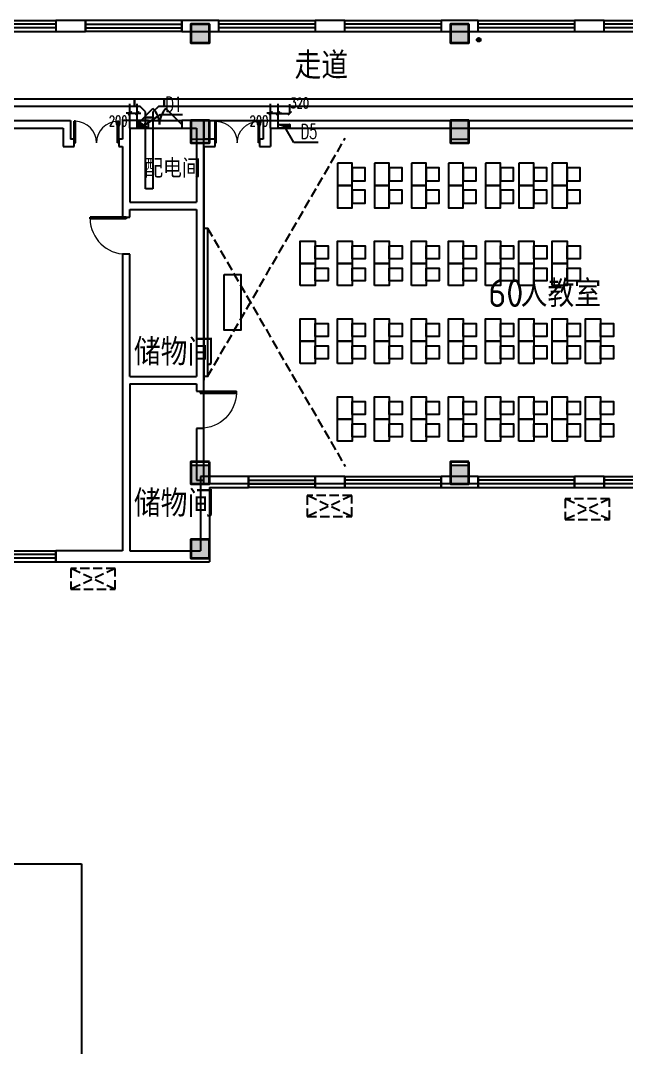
# Model space of a CAD drawing. Extents: x 0 to 302064749, y -59725395 to 1524223.
# Drawn here: x 215878226 to 217513532, y -3058307 to -288307 of the extents above; entities that cross this region are included whole.
import ezdxf

# ---------------------------------------------------------------- set-up
doc = ezdxf.new("R2010")
doc.units = 0
doc.header["$LTSCALE"] = 1000
doc.linetypes.add('DASH', pattern=[0.35, 0.25, -0.1])
for name, color, linetype in [('0-底图', 7, 'Continuous'), ('CABLETRAY', 4, 'Continuous'), ('COLU', 7, 'Continuous'), ('COLU_HATCH', 251, 'Continuous'), ('DOOR_FIRE', 4, 'Continuous'), ('PUB_TEXT', 7, 'Continuous'), ('TEXT', 7, 'Continuous'), ('WALL', 2, 'Continuous'), ('WINDOW', 4, 'Continuous'), ('家具', 8, 'Continuous'), ('排水', 153, 'Continuous'), ('电洞建筑', 20, 'Continuous'), ('空调外机', 211, 'Continuous'), ('道路-DX', 4, 'Continuous')]:
    doc.layers.add(name, color=color, linetype=linetype)
doc.layers.add('砼柱', color=2, linetype='Continuous', lineweight=35)
doc.styles.add('_TEL_DIM', font='simplex.shx', dxfattribs={"width": 0.8, "height": 3.5, "bigfont": 'gbcbig.shx'})
doc.styles.add('A_DIM_T3', font='simplex.shx', dxfattribs={"width": 0.7, "bigfont": 'gbcbig.shx'})
doc.styles.get("Standard").update_dxf_attribs({"font": 'geniso.shx', "bigfont": 'hztxt.shx'})
doc.dimstyles.new('_TCH_ARCH&&100', dxfattribs={"dimtxt": 280, "dimasz": 100, "dimexe": 250, "dimexo": 300, "dimgap": 135, "dimtad": 1, "dimdec": 0, "dimzin": 0, "dimdsep": 46, "dimtxsty": 'A_DIM_T3', "dimblk": 'ARCHTICK', "dimcen": 0.09, "dimclrt": 7, "dimazin": 2, "dimtfac": 1, "dimtdec": 0, "dimtix": 1, "dimtmove": 2, "dimatfit": 3, "dimfxl": 150, "dimtolj": 1, "dimtzin": 0, "dimarcsym": 0})

# ---------------------------------------------------------------- blocks, each defined once
blk = doc.blocks.new('_ArchTick')
at = {"color": 0, "linetype": 'ByBlock', "const_width": 0.4}
blk.add_lwpolyline([(-0.5, -0.5), (0.5, 0.5)], dxfattribs=at)
blk = doc.blocks.new('*D988')
at = {"layer": 'Defpoints', "color": 0, "transparency": 16777216}
for p in [(2145150, -4935), (2144830, -5232), (2145150, -5232)]:
    blk.add_point(p, dxfattribs=at)
at = {"layer": '电洞建筑', "color": 0, "lineweight": -2, "transparency": 16777216}
for p, q in [((2144830, -4932), (2144830, -4685)), ((2145150, -4932), (2145150, -4685)), ((2144830, -4935), (2145150, -4935))]:
    blk.add_line(p, q, dxfattribs=at)
at = {"layer": '电洞建筑', "color": 0, "lineweight": -2, "transparency": 16777216, "xscale": 100, "yscale": 100, "zscale": 100, "rotation": 180}
blk.add_blockref('_ArchTick', (2144830, -4935), dxfattribs=at)
at = {"layer": '电洞建筑', "color": 0, "lineweight": -2, "transparency": 16777216, "xscale": 100, "yscale": 100, "zscale": 100}
blk.add_blockref('_ArchTick', (2145150, -4935), dxfattribs=at)
at = {"layer": '电洞建筑', "color": 7, "transparency": 16777216, "insert": (2145413, -4658), "char_height": 280, "attachment_point": 5, "style": 'A_DIM_T3'}
blk.add_mtext('\\A1;320', dxfattribs=at)
blk = doc.blocks.new('js')
at = {"layer": '家具', "linetype": 'DASH'}
for points in [[(569568, 805988), (573281, 812418)], [(569568, 809988), (573281, 803558)]]:
    blk.add_lwpolyline(points, dxfattribs=at)
at = {"layer": '家具'}
for points in [[(573068, 811738), (573068, 811138), (573468, 811138), (573468, 811738)], [(573468, 811613), (573468, 811263), (573818, 811263), (573818, 811613)], [(574068, 811738), (574068, 811138), (574468, 811138), (574468, 811738)], [(574468, 811613), (574468, 811263), (574818, 811263), (574818, 811613)], [(575068, 811738), (575068, 811138), (575468, 811138), (575468, 811738)], [(575468, 811613), (575468, 811263), (575818, 811263), (575818, 811613)], [(576068, 811738), (576068, 811138), (576468, 811138), (576468, 811738)], [(576468, 811613), (576468, 811263), (576818, 811263), (576818, 811613)], [(577068, 811738), (577068, 811138), (577468, 811138), (577468, 811738)], [(577468, 811613), (577468, 811263), (577818, 811263), (577818, 811613)], [(577968, 811738), (577968, 811138), (578368, 811138), (578368, 811738)], [(578368, 811613), (578368, 811263), (578718, 811263), (578718, 811613)], [(578868, 811738), (578868, 811138), (579268, 811138), (579268, 811738)], [(579268, 811613), (579268, 811263), (579618, 811263), (579618, 811613)], [(573068, 811138), (573068, 810538), (573468, 810538), (573468, 811138)], [(574068, 811138), (574068, 810538), (574468, 810538), (574468, 811138)], [(575068, 811138), (575068, 810538), (575468, 810538), (575468, 811138)], [(576068, 811138), (576068, 810538), (576468, 810538), (576468, 811138)], [(577068, 811138), (577068, 810538), (577468, 810538), (577468, 811138)], [(577968, 811138), (577968, 810538), (578368, 810538), (578368, 811138)], [(578868, 811138), (578868, 810538), (579268, 810538), (579268, 811138)], [(573468, 811013), (573468, 810663), (573818, 810663), (573818, 811013)], [(574468, 811013), (574468, 810663), (574818, 810663), (574818, 811013)], [(575468, 811013), (575468, 810663), (575818, 810663), (575818, 811013)], [(576468, 811013), (576468, 810663), (576818, 810663), (576818, 811013)], [(577468, 811013), (577468, 810663), (577818, 810663), (577818, 811013)], [(578368, 811013), (578368, 810663), (578718, 810663), (578718, 811013)], [(579268, 811013), (579268, 810663), (579618, 810663), (579618, 811013)], [(569468, 805988), (569468, 809988), (569568, 809988), (569568, 805988)], [(572068, 809038), (572068, 809638), (572468, 809638), (572468, 809038)], [(572468, 809163), (572468, 809513), (572818, 809513), (572818, 809163)], [(573068, 809038), (573068, 809638), (573468, 809638), (573468, 809038)], [(573468, 809163), (573468, 809513), (573818, 809513), (573818, 809163)], [(574068, 809038), (574068, 809638), (574468, 809638), (574468, 809038)], [(574468, 809163), (574468, 809513), (574818, 809513), (574818, 809163)], [(575068, 809038), (575068, 809638), (575468, 809638), (575468, 809038)], [(575468, 809163), (575468, 809513), (575818, 809513), (575818, 809163)], [(576068, 809038), (576068, 809638), (576468, 809638), (576468, 809038)], [(576468, 809163), (576468, 809513), (576818, 809513), (576818, 809163)], [(577068, 809038), (577068, 809638), (577468, 809638), (577468, 809038)], [(577468, 809163), (577468, 809513), (577818, 809513), (577818, 809163)], [(577968, 809038), (577968, 809638), (578368, 809638), (578368, 809038)], [(578368, 809163), (578368, 809513), (578718, 809513), (578718, 809163)], [(578868, 809038), (578868, 809638), (579268, 809638), (579268, 809038)], [(579268, 809163), (579268, 809513), (579618, 809513), (579618, 809163)], [(572068, 808438), (572068, 809038), (572468, 809038), (572468, 808438)], [(572468, 808563), (572468, 808913), (572818, 808913), (572818, 808563)], [(573068, 808438), (573068, 809038), (573468, 809038), (573468, 808438)], [(573468, 808563), (573468, 808913), (573818, 808913), (573818, 808563)], [(574068, 808438), (574068, 809038), (574468, 809038), (574468, 808438)], [(574468, 808563), (574468, 808913), (574818, 808913), (574818, 808563)], [(575068, 808438), (575068, 809038), (575468, 809038), (575468, 808438)], [(575468, 808563), (575468, 808913), (575818, 808913), (575818, 808563)], [(576068, 808438), (576068, 809038), (576468, 809038), (576468, 808438)], [(576468, 808563), (576468, 808913), (576818, 808913), (576818, 808563)], [(577068, 808438), (577068, 809038), (577468, 809038), (577468, 808438)], [(577468, 808563), (577468, 808913), (577818, 808913), (577818, 808563)], [(577968, 808438), (577968, 809038), (578368, 809038), (578368, 808438)], [(578368, 808563), (578368, 808913), (578718, 808913), (578718, 808563)], [(578868, 808438), (578868, 809038), (579268, 809038), (579268, 808438)], [(579268, 808563), (579268, 808913), (579618, 808913), (579618, 808563)], [(570018, 808738), (570468, 808738), (570468, 807238), (570018, 807238)], [(572068, 806938), (572068, 807538), (572468, 807538), (572468, 806938)], [(573068, 806938), (573068, 807538), (573468, 807538), (573468, 806938)], [(574068, 806938), (574068, 807538), (574468, 807538), (574468, 806938)], [(575068, 806938), (575068, 807538), (575468, 807538), (575468, 806938)], [(576068, 806938), (576068, 807538), (576468, 807538), (576468, 806938)], [(577068, 806938), (577068, 807538), (577468, 807538), (577468, 806938)], [(577968, 806938), (577968, 807538), (578368, 807538), (578368, 806938)], [(578868, 806938), (578868, 807538), (579268, 807538), (579268, 806938)], [(579768, 806938), (579768, 807538), (580168, 807538), (580168, 806938)], [(572468, 807063), (572468, 807413), (572818, 807413), (572818, 807063)], [(573468, 807063), (573468, 807413), (573818, 807413), (573818, 807063)], [(574468, 807063), (574468, 807413), (574818, 807413), (574818, 807063)], [(575468, 807063), (575468, 807413), (575818, 807413), (575818, 807063)], [(576468, 807063), (576468, 807413), (576818, 807413), (576818, 807063)], [(577468, 807063), (577468, 807413), (577818, 807413), (577818, 807063)], [(578368, 807063), (578368, 807413), (578718, 807413), (578718, 807063)], [(579268, 807063), (579268, 807413), (579618, 807413), (579618, 807063)], [(580168, 807063), (580168, 807413), (580518, 807413), (580518, 807063)], [(572068, 806338), (572068, 806938), (572468, 806938), (572468, 806338)], [(573068, 806338), (573068, 806938), (573468, 806938), (573468, 806338)], [(574068, 806338), (574068, 806938), (574468, 806938), (574468, 806338)], [(575068, 806338), (575068, 806938), (575468, 806938), (575468, 806338)], [(576068, 806338), (576068, 806938), (576468, 806938), (576468, 806338)], [(577068, 806338), (577068, 806938), (577468, 806938), (577468, 806338)], [(577968, 806338), (577968, 806938), (578368, 806938), (578368, 806338)], [(578868, 806338), (578868, 806938), (579268, 806938), (579268, 806338)], [(579768, 806338), (579768, 806938), (580168, 806938), (580168, 806338)], [(572468, 806463), (572468, 806813), (572818, 806813), (572818, 806463)], [(573468, 806463), (573468, 806813), (573818, 806813), (573818, 806463)], [(574468, 806463), (574468, 806813), (574818, 806813), (574818, 806463)], [(575468, 806463), (575468, 806813), (575818, 806813), (575818, 806463)], [(576468, 806463), (576468, 806813), (576818, 806813), (576818, 806463)], [(577468, 806463), (577468, 806813), (577818, 806813), (577818, 806463)], [(578368, 806463), (578368, 806813), (578718, 806813), (578718, 806463)], [(579268, 806463), (579268, 806813), (579618, 806813), (579618, 806463)], [(580168, 806463), (580168, 806813), (580518, 806813), (580518, 806463)], [(573068, 804838), (573068, 805438), (573468, 805438), (573468, 804838)], [(573468, 804963), (573468, 805313), (573818, 805313), (573818, 804963)], [(574068, 804838), (574068, 805438), (574468, 805438), (574468, 804838)], [(574468, 804963), (574468, 805313), (574818, 805313), (574818, 804963)], [(575068, 804838), (575068, 805438), (575468, 805438), (575468, 804838)], [(575468, 804963), (575468, 805313), (575818, 805313), (575818, 804963)], [(576068, 804838), (576068, 805438), (576468, 805438), (576468, 804838)], [(576468, 804963), (576468, 805313), (576818, 805313), (576818, 804963)], [(577068, 804838), (577068, 805438), (577468, 805438), (577468, 804838)], [(577468, 804963), (577468, 805313), (577818, 805313), (577818, 804963)], [(577968, 804838), (577968, 805438), (578368, 805438), (578368, 804838)], [(578368, 804963), (578368, 805313), (578718, 805313), (578718, 804963)], [(578868, 804838), (578868, 805438), (579268, 805438), (579268, 804838)], [(579268, 804963), (579268, 805313), (579618, 805313), (579618, 804963)], [(579768, 804838), (579768, 805438), (580168, 805438), (580168, 804838)], [(580168, 804963), (580168, 805313), (580518, 805313), (580518, 804963)], [(573068, 804238), (573068, 804838), (573468, 804838), (573468, 804238)], [(573468, 804363), (573468, 804713), (573818, 804713), (573818, 804363)], [(574068, 804238), (574068, 804838), (574468, 804838), (574468, 804238)], [(574468, 804363), (574468, 804713), (574818, 804713), (574818, 804363)], [(575068, 804238), (575068, 804838), (575468, 804838), (575468, 804238)], [(575468, 804363), (575468, 804713), (575818, 804713), (575818, 804363)], [(576068, 804238), (576068, 804838), (576468, 804838), (576468, 804238)], [(576468, 804363), (576468, 804713), (576818, 804713), (576818, 804363)], [(577068, 804238), (577068, 804838), (577468, 804838), (577468, 804238)], [(577468, 804363), (577468, 804713), (577818, 804713), (577818, 804363)], [(577968, 804238), (577968, 804838), (578368, 804838), (578368, 804238)], [(578368, 804363), (578368, 804713), (578718, 804713), (578718, 804363)], [(578868, 804238), (578868, 804838), (579268, 804838), (579268, 804238)], [(579268, 804363), (579268, 804713), (579618, 804713), (579618, 804363)], [(579768, 804238), (579768, 804838), (580168, 804838), (580168, 804238)], [(580168, 804363), (580168, 804713), (580518, 804713), (580518, 804363)]]:
    blk.add_lwpolyline(points, close=True, dxfattribs=at)
blk = doc.blocks.new('ng')
at = {"layer": '排水'}
for p, q in [((345991, 781358), (346091, 781358)), ((346041, 781408), (346041, 781308))]:
    blk.add_line(p, q, dxfattribs=at)
blk.add_circle((346041, 781358), 50, dxfattribs=at)
blk = doc.blocks.new('1111')
at = {"layer": 'COLU_HATCH'}
h = blk.add_hatch(color=256, dxfattribs=at)
h.dxf.hatch_style = 1
h.paths.add_polyline_path([(1180942, 1116091), (1180942, 1116591), (1180442, 1116591), (1180442, 1116091)])
h = blk.add_hatch(color=256, dxfattribs=at)
h.dxf.hatch_style = 1
h.paths.add_polyline_path([(1187942, 1116091), (1187942, 1116591), (1187442, 1116591), (1187442, 1116091)])
h = blk.add_hatch(color=256, dxfattribs=at)
h.dxf.hatch_style = 1
h.paths.add_polyline_path([(1180942, 1113491), (1180942, 1113991), (1180442, 1113991), (1180442, 1113491)])
h = blk.add_hatch(color=256, dxfattribs=at)
h.dxf.hatch_style = 1
h.paths.add_polyline_path([(1187942, 1113491), (1187942, 1113991), (1187442, 1113991), (1187442, 1113491)])
h = blk.add_hatch(color=256, dxfattribs=at)
h.dxf.hatch_style = 1
h.paths.add_polyline_path([(1180942, 1104191), (1180942, 1104691), (1180442, 1104691), (1180442, 1104191)])
h = blk.add_hatch(color=256, dxfattribs=at)
h.dxf.hatch_style = 1
h.paths.add_polyline_path([(1187942, 1104191), (1187942, 1104691), (1187442, 1104691), (1187442, 1104191)])
h = blk.add_hatch(color=256, dxfattribs=at)
h.dxf.hatch_style = 1
h.paths.add_polyline_path([(1180942, 1102191), (1180942, 1102691), (1180442, 1102691), (1180442, 1102191)])
at = {"layer": 'COLU'}
for points in [[(1180942, 1116091), (1180942, 1116591), (1180442, 1116591), (1180442, 1116091)], [(1187942, 1116091), (1187942, 1116591), (1187442, 1116591), (1187442, 1116091)], [(1180942, 1113491), (1180942, 1113991), (1180442, 1113991), (1180442, 1113491)], [(1187942, 1113491), (1187942, 1113991), (1187442, 1113991), (1187442, 1113491)], [(1180942, 1104191), (1180942, 1104691), (1180442, 1104691), (1180442, 1104191)], [(1187942, 1104191), (1187942, 1104691), (1187442, 1104691), (1187442, 1104191)], [(1180942, 1102191), (1180942, 1102691), (1180442, 1102691), (1180442, 1102191)]]:
    blk.add_lwpolyline(points, close=True, dxfattribs=at)
blk = doc.blocks.new('rtyu')
at = {"layer": '砼柱', "lineweight": 35}
for points in [[(2903058, 732240), (2902558, 732240), (2902558, 731740), (2903058, 731740)], [(2903058, 732240), (2902558, 732240), (2902558, 731740), (2903058, 731740)], [(2910058, 732240), (2909558, 732240), (2909558, 731740), (2910058, 731740)], [(2910058, 732240), (2909558, 732240), (2909558, 731740), (2910058, 731740)], [(2903058, 729640), (2902558, 729640), (2902558, 729040), (2903058, 729040)], [(2903058, 729640), (2902558, 729640), (2902558, 729040), (2903058, 729040)], [(2910058, 729640), (2909558, 729640), (2909558, 729040), (2910058, 729040)], [(2910058, 729640), (2909558, 729640), (2909558, 729040), (2910058, 729040)], [(2903058, 720440), (2902558, 720440), (2902558, 719840), (2903058, 719840)], [(2903058, 720440), (2902558, 720440), (2902558, 719840), (2903058, 719840)], [(2910058, 720440), (2909558, 720440), (2909558, 719840), (2910058, 719840)], [(2910058, 720440), (2909558, 720440), (2909558, 719840), (2910058, 719840)], [(2903058, 718340), (2902558, 718340), (2902558, 717840), (2903058, 717840)], [(2903058, 718340), (2902558, 718340), (2902558, 717840), (2903058, 717840)]]:
    blk.add_lwpolyline(points, close=True, dxfattribs=at)
blk = doc.blocks.new('A$C6D717843')
at = {"layer": 'TEXT'}
blk.add_blockref('rtyu', (-2821208, -641940), dxfattribs=at)
blk = doc.blocks.new('$WINLIB2D$00000001')
at = {"color": 0}
for points in [[(-0.5, 0.5), (-0.5, -0.5)], [(-0.5, 0.5), (0.5, 0.5)], [(0.5, -0.5), (0.5, 0.5)], [(0.5, 0.167), (-0.5, 0.167)], [(0.5, -0.167), (-0.5, -0.167)], [(-0.5, -0.5), (0.5, -0.5)]]:
    blk.add_lwpolyline(points, dxfattribs=at)
blk = doc.blocks.new('$DorLib2D$00000116')
at = {"color": 0}
for p, q in [((-0.5, 0), (-0.146, 0.354)), ((0.5, 0), (0.146, 0.354))]:
    blk.add_line(p, q, dxfattribs=at)
for centre, start, end in [((-0.5, 0), 0, 45), ((0.5, 0), 135, 180)]:
    blk.add_arc(centre, 0.5, start, end, dxfattribs=at)
blk = doc.blocks.new('$DorLib2D$00000002')
for p, q in [((-0.5, 0), (-0.5, 0.4875)), ((-0.475, 0.4875), (-0.5, 0.4875)), ((-0.475, 0), (-0.475, 0.4875)), ((0.475, 0), (0.475, 0.4875)), ((0.475, 0.4875), (0.5, 0.4875)), ((0.5, 0), (0.5, 0.4875)), ((-0.5, 0), (-0.475, 0)), ((0.5, 0), (0.475, 0))]:
    blk.add_line(p, q)
at = {"lineweight": 13}
for centre, start, end in [((-0.4875, 0), 0, 88.53072), ((0.4875, 0), 91.46928, 180)]:
    blk.add_arc(centre, 0.4875, start, end, dxfattribs=at)
blk = doc.blocks.new('$DorLib2D$00000001')
for p, q in [((0.45, 0.975), (0.5, 0.975)), ((0.45, 0), (0.45, 0.975)), ((0.5, 0), (0.5, 0.975)), ((0.5, 0), (0.45, 0))]:
    blk.add_line(p, q)
at = {"lineweight": 13}
blk.add_arc((0.475, 0), 0.975, 91.4693, 180, dxfattribs=at)
blk = doc.blocks.new('gfhjghj')
blk.add_lwpolyline([(1145432.7, 25650.1), (1159582.7, 25650.1), (1159582.7, 15850.1), (1145432.7, 15850.1)], close=True)
at = {"layer": 'DOOR_FIRE'}
for p, q in [((1143632.7, 25650.1), (1144832.7, 25650.1)), ((1143632.7, 25450.1), (1144832.7, 25450.1))]:
    blk.add_line(p, q, dxfattribs=at)
at = {"layer": 'WALL'}
for p, q in [((1142232.7, 28350.1), (1141432.7, 28350.1)), ((1141432.7, 28350.1), (1141432.7, 28050.1)), ((1142232.7, 28050.1), (1142232.7, 28350.1)), ((1145832.7, 28350.1), (1144832.7, 28350.1)), ((1144832.7, 28350.1), (1144832.7, 28050.1)), ((1145832.7, 28050.1), (1145832.7, 28350.1)), ((1149232.7, 28350.1), (1148432.7, 28350.1)), ((1148432.7, 28350.1), (1148432.7, 28050.1)), ((1149232.7, 28050.1), (1149232.7, 28350.1)), ((1152832.7, 28350.1), (1151832.7, 28350.1)), ((1151832.7, 28350.1), (1151832.7, 28050.1)), ((1152832.7, 28050.1), (1152832.7, 28350.1)), ((1156232.7, 28350.1), (1155432.7, 28350.1)), ((1155432.7, 28350.1), (1155432.7, 28050.1)), ((1156232.7, 28050.1), (1156232.7, 28350.1)), ((1141432.7, 28050.1), (1142232.7, 28050.1)), ((1144832.7, 28050.1), (1145832.7, 28050.1)), ((1148432.7, 28050.1), (1149232.7, 28050.1)), ((1151832.7, 28050.1), (1152832.7, 28050.1)), ((1155432.7, 28050.1), (1156232.7, 28050.1)), ((1126532.7, 25650.1), (1141832.7, 25650.1)), ((1141832.7, 25650.1), (1141832.7, 25150.1)), ((1143232.7, 25650.1), (1143232.7, 25150.1)), ((1143632.7, 25650.1), (1143232.7, 25650.1)), ((1143632.7, 25450.1), (1143632.7, 25650.1)), ((1145432.7, 25650.1), (1144832.7, 25650.1)), ((1144832.7, 25650.1), (1144832.7, 25450.1)), ((1145432.7, 25650.1), (1145432.7, 25150.1)), ((1147032.7, 25650.1), (1157632.7, 25650.1)), ((1147032.7, 25650.1), (1147032.7, 25150.1)), ((1126732.7, 25450.1), (1141632.7, 25450.1)), ((1141632.7, 25450.1), (1141632.7, 24950.1)), ((1143432.7, 25450.1), (1143432.7, 25050.1)), ((1143432.7, 25450.1), (1143632.7, 25450.1)), ((1144832.7, 25450.1), (1145232.7, 25450.1)), ((1145232.7, 25450.1), (1145232.7, 25050.1)), ((1147232.7, 25450.1), (1157432.7, 25450.1)), ((1147232.7, 25450.1), (1147232.7, 25150.1)), ((1141632.7, 24950.1), (1141932.7, 24950.1)), ((1141932.7, 25150.1), (1141832.7, 25150.1)), ((1141932.7, 24950.1), (1141932.7, 25150.1)), ((1143232.7, 25150.1), (1143132.7, 25150.1)), ((1143132.7, 25150.1), (1143132.7, 24950.1)), ((1143132.7, 24950.1), (1143232.7, 24950.1)), ((1143232.7, 24950.1), (1143232.7, 23350.1)), ((1143432.7, 25050.1), (1143432.7, 23450.1)), ((1145232.7, 25050.1), (1145232.7, 23450.1)), ((1145732.7, 25150.1), (1145432.7, 25150.1)), ((1145432.7, 24950.1), (1145732.7, 24950.1)), ((1145432.7, 24950.1), (1145432.7, 23350.1)), ((1145732.7, 24950.1), (1145732.7, 25150.1)), ((1147032.7, 25150.1), (1146932.7, 25150.1)), ((1146932.7, 25150.1), (1146932.7, 24950.1)), ((1146932.7, 24950.1), (1147132.7, 24950.1)), ((1147132.7, 24950.1), (1147232.7, 24950.1)), ((1147232.7, 25150.1), (1147232.7, 25150.1)), ((1147232.7, 25150.1), (1147232.7, 24950.1)), ((1143232.7, 23350.1), (1143232.7, 23050.1)), ((1143432.7, 23450.1), (1145232.7, 23450.1)), ((1145432.7, 23350.1), (1145432.7, 18649.8)), ((1143232.7, 23050.1), (1143432.7, 23050.1)), ((1143432.7, 23250.1), (1145232.7, 23250.1)), ((1143432.7, 23050.1), (1143432.7, 23250.1)), ((1145232.7, 23250.1), (1145232.7, 18749.8)), ((1143432.7, 22050.1), (1143232.7, 22050.1)), ((1143232.7, 22050.1), (1143232.7, 18649.8)), ((1143432.7, 18749.8), (1143432.7, 22050.1)), ((1143232.7, 18649.8), (1143232.7, 14050.1)), ((1143432.7, 18749.8), (1145232.7, 18749.8)), ((1145432.7, 18349.8), (1145432.7, 18649.8)), ((1143432.7, 18549.8), (1145232.7, 18549.8)), ((1143432.7, 18549.8), (1143432.7, 14050.1)), ((1145232.7, 18549.8), (1145232.7, 18349.8)), ((1145232.7, 18349.8), (1145432.7, 18349.8)), ((1145432.7, 17349.8), (1145232.7, 17349.8)), ((1145232.7, 17349.8), (1145232.7, 15950.1)), ((1145432.7, 15950.1), (1145432.7, 17349.8)), ((1145232.7, 15950.1), (1145432.7, 15950.1)), ((1145342.7, 16050.1), (1145342.7, 14050.1)), ((1146632.7, 16050.1), (1145342.7, 16050.1)), ((1146632.7, 15750.1), (1146632.7, 16050.1)), ((1149232.7, 16050.1), (1148432.7, 16050.1)), ((1148432.7, 16050.1), (1148432.7, 15750.1)), ((1149232.7, 15750.1), (1149232.7, 16050.1)), ((1152832.7, 16050.1), (1151832.7, 16050.1)), ((1151832.7, 16050.1), (1151832.7, 15750.1)), ((1152832.7, 15750.1), (1152832.7, 16050.1)), ((1156232.7, 16050.1), (1155432.7, 16050.1)), ((1155432.7, 16050.1), (1155432.7, 15750.1)), ((1156232.7, 15750.1), (1156232.7, 16050.1)), ((1145582.7, 15750.1), (1145582.7, 13750.1)), ((1145582.7, 15750.1), (1146632.7, 15750.1)), ((1148432.7, 15750.1), (1149232.7, 15750.1)), ((1151832.7, 15750.1), (1152832.7, 15750.1)), ((1155432.7, 15750.1), (1156232.7, 15750.1)), ((1143232.7, 14050.1), (1141432.7, 14050.1)), ((1141432.7, 14050.1), (1141432.7, 13750.1)), ((1143432.7, 14050.1), (1145342.7, 14050.1)), ((1141432.7, 13750.1), (1143332.7, 13750.1)), ((1143332.7, 13750.1), (1145582.7, 13750.1))]:
    blk.add_line(p, q, dxfattribs=at)
at = {"layer": '空调外机', "linetype": 'DASH'}
for p, q in [((1149419.4, 15536.5), (1148219.4, 14974)), ((1149419.4, 14974), (1148219.4, 15536.5)), ((1156380.4, 15449.2), (1155180.4, 14886.7)), ((1156380.4, 14886.7), (1155180.4, 15449.2)), ((1143039.7, 13570.1), (1141839.7, 13007.6)), ((1143039.7, 13007.6), (1141839.7, 13570.1))]:
    blk.add_line(p, q, dxfattribs=at)
for points in [[(1149419.4, 15536.5), (1148219.4, 15536.5), (1148219.4, 14974), (1149419.4, 14974)], [(1156380.4, 15449.2), (1155180.4, 15449.2), (1155180.4, 14886.7), (1156380.4, 14886.7)], [(1143039.7, 13570.1), (1141839.7, 13570.1), (1141839.7, 13007.6), (1143039.7, 13007.6)]]:
    blk.add_lwpolyline(points, close=True, dxfattribs=at)
at = {"layer": '道路-DX', "ltscale": 5}
for p, q in [((1060432.7, 5600.1), (1142132.7, 5600.1)), ((1142132.7, 5600.1), (1142132.7, -39499.9))]:
    blk.add_line(p, q, dxfattribs=at)
for name, p in [('A$C6D717843', (1063732.7, -62049.9)), ('1111', (-35359.3, -1088341))]:
    blk.add_blockref(name, p)
at = {"layer": 'DOOR_FIRE', "zscale": 200}
for name, p, xscale, yscale, rotation in [('$DorLib2D$00000116', (1144232.7, 25550.1), 1200, 1200, 1.527120908666336e-08), ('$DorLib2D$00000001', (1143332.7, 22550.1), 1000, 1000, 90), ('$DorLib2D$00000001', (1145332.7, 17849.8), -1000, 1000, 270)]:
    blk.add_blockref(name, p, dxfattribs=dict(at, xscale=xscale, yscale=yscale, rotation=rotation))
at = {"layer": 'WINDOW'}
for name, p, xscale, yscale, zscale, rotation in [('$WINLIB2D$00000001', (1140132.7, 28200.1), -2600, 300, 300, 180), ('$WINLIB2D$00000001', (1143532.7, 28200.1), 2600, 300, 300, 180), ('$WINLIB2D$00000001', (1147132.7, 28200.1), -2600, 300, 300, 180), ('$WINLIB2D$00000001', (1150532.7, 28200.1), -2600, 300, 300, 180), ('$WINLIB2D$00000001', (1154132.7, 28200.1), -2600, 300, 300, 180), ('$WINLIB2D$00000001', (1157532.7, 28200.1), -2600, 300, 300, 180), ('$DorLib2D$00000002', (1142532.7, 25050.1), 1200, 1200, 200, 359.9999999822116), ('$DorLib2D$00000002', (1146332.7, 25050.1), -1200, 1200, 200, 1.77869718953616e-08), ('$WINLIB2D$00000001', (1147532.7, 15900.1), 1800, 300, 300, 180.0000000157289), ('$WINLIB2D$00000001', (1150532.7, 15900.1), 2600, 300, 300, 1.572890952194288e-08), ('$WINLIB2D$00000001', (1154132.7, 15900.1), 2600, 300, 300, 1.572890952194288e-08), ('$WINLIB2D$00000001', (1157532.7, 15900.1), 2600, 300, 300, 1.572890952194288e-08), ('$WINLIB2D$00000001', (1140132.7, 13900.1), 2600, 300, 300, 1.248150601583938e-08)]:
    blk.add_blockref(name, p, dxfattribs=dict(at, xscale=xscale, yscale=yscale, zscale=zscale, rotation=rotation))
at = {"layer": '家具'}
blk.add_blockref('js', (575964.6, -787238.3), dxfattribs=at)
at = {"layer": '排水'}
blk.add_blockref('ng', (806806.8, -753525.5), dxfattribs=at)
at = {"layer": 'PUB_TEXT'}
for s, height, p in [('走道', 723.4, (1147877.5, 26774.5)), ('配电间', 506.38, (1143824.6, 24109.3)), ('60', 750, (1153104.5, 20623)), ('人教室', 723.4, (1153979.5, 20623)), ('储物间', 723.4, (1143541.1, 19044.6)), ('储物间', 723.4, (1143541.1, 14962.5))]:
    blk.add_text(s, height=height, dxfattribs=at).set_placement(p)
blk = doc.blocks.new('*D1095')
at = {"layer": 'Defpoints', "color": 0, "transparency": 16777216}
for p in [(2144830, -4932), (2144630, -5632), (2144830, -5632)]:
    blk.add_point(p, dxfattribs=at)
at = {"layer": '电洞建筑', "color": 0, "lineweight": -2, "transparency": 16777216}
for p, q in [((2144630, -5332), (2144630, -4682)), ((2144830, -5332), (2144830, -4682)), ((2144630, -4932), (2144530, -4932)), ((2144630, -4932), (2144830, -4932)), ((2144830, -4932), (2144930, -4932))]:
    blk.add_line(p, q, dxfattribs=at)
at = {"layer": '电洞建筑', "color": 0, "lineweight": -2, "transparency": 16777216, "xscale": 100, "yscale": 100, "zscale": 100}
blk.add_blockref('_ArchTick', (2144630, -4932), dxfattribs=at)
at = {"layer": '电洞建筑', "color": 0, "lineweight": -2, "transparency": 16777216, "xscale": 100, "yscale": 100, "zscale": 100, "rotation": 180}
blk.add_blockref('_ArchTick', (2144830, -4932), dxfattribs=at)
at = {"layer": '电洞建筑', "color": 7, "transparency": 16777216, "insert": (2144314, -5140), "char_height": 280, "attachment_point": 5, "style": 'A_DIM_T3'}
blk.add_mtext('\\A1;200', dxfattribs=at)
blk = doc.blocks.new('*D1115')
at = {"layer": 'Defpoints', "color": 0, "transparency": 16777216}
for p in [(2141030, -4932), (2140830, -5632), (2141030, -5632)]:
    blk.add_point(p, dxfattribs=at)
at = {"layer": '电洞建筑', "color": 0, "lineweight": -2, "transparency": 16777216}
for p, q in [((2140830, -5332), (2140830, -4682)), ((2141030, -5332), (2141030, -4682)), ((2140830, -4932), (2140730, -4932)), ((2140830, -4932), (2141030, -4932)), ((2141030, -4932), (2141130, -4932))]:
    blk.add_line(p, q, dxfattribs=at)
at = {"layer": '电洞建筑', "color": 0, "lineweight": -2, "transparency": 16777216, "xscale": 100, "yscale": 100, "zscale": 100}
blk.add_blockref('_ArchTick', (2140830, -4932), dxfattribs=at)
at = {"layer": '电洞建筑', "color": 0, "lineweight": -2, "transparency": 16777216, "xscale": 100, "yscale": 100, "zscale": 100, "rotation": 180}
blk.add_blockref('_ArchTick', (2141030, -4932), dxfattribs=at)
at = {"layer": '电洞建筑', "color": 7, "transparency": 16777216, "insert": (2140514, -5140), "char_height": 280, "attachment_point": 5, "style": 'A_DIM_T3'}
blk.add_mtext('\\A1;200', dxfattribs=at)
blk = doc.blocks.new('1#教学楼-电提建筑结构')
at = {"layer": '电洞建筑', "ltscale": 2000}
h = blk.add_hatch(color=256, dxfattribs=at)
h.dxf.hatch_style = 1
h.paths.add_polyline_path([(2141329.5, -5331.9), (2141029.5, -5131.9), (2141029.5, -5331.9)])
at = {"layer": '电洞建筑', "linetype": 'ByBlock'}
h = blk.add_hatch(dxfattribs=at)
h.set_pattern_fill('ANSI31', color=256, scale=100, angle=-270.00029, style=0)
h.set_pattern_definition([(134.9997147, (1904576.145, -367070.886), (-8.83887878, -8.83879075), [])])
h.paths.add_polyline_path([(2144829.5, -5231.9), (2145149.5, -5331.9), (2145149.5, -5231.9)])
at = {"layer": 'CABLETRAY'}
for p, q in [((2120688.3, -4546.7), (2140954.5, -4546.7)), ((2140954.5, -4546.7), (2140954.5, -4746.7)), ((2140954.5, -4546.7), (2141754.5, -4546.7)), ((2140954.5, -4746.7), (2140954.5, -4546.7)), ((2141754.5, -4546.7), (2141754.5, -4746.7)), ((2141754.5, -4746.7), (2141754.5, -4546.7)), ((2141754.5, -4546.7), (2161897.5, -4546.7)), ((2140954.5, -4746.7), (2120688.3, -4746.7)), ((2141104.5, -4746.7), (2140954.5, -4746.7)), ((2141254.5, -4896.7), (2141104.5, -4746.7)), ((2141254.5, -5046.7), (2141254.5, -4896.7)), ((2141604.5, -4746.7), (2141454.5, -4896.7)), ((2141454.5, -4896.7), (2141454.5, -5046.7)), ((2141754.5, -4746.7), (2141604.5, -4746.7)), ((2161897.5, -4746.7), (2141754.5, -4746.7)), ((2141254.5, -5046.7), (2141454.5, -5046.7)), ((2141254.5, -6969.6), (2141254.5, -5046.7)), ((2141454.5, -5046.7), (2141254.5, -5046.7)), ((2141454.5, -5046.7), (2141454.5, -6969.6)), ((2141454.5, -6969.6), (2141254.5, -6969.6))]:
    blk.add_line(p, q, dxfattribs=at)
at = {"layer": '电洞建筑'}
for p, q in [((2141262.9, -5228.8), (2141658.4, -4970.1)), ((2145256.8, -5719.4, 0), (2145009.9, -5298.6, 0)), ((2145912, -5719.4, 0), (2145256.8, -5719.4, 0))]:
    blk.add_line(p, q, dxfattribs=at)
at = {"layer": '电洞建筑', "linetype": 'ByBlock'}
for p, q in [((2141658.4, -4970.1), (2142248.9, -4970.1)), ((2145149.5, -5331.9), (2144829.5, -5231.9))]:
    blk.add_line(p, q, dxfattribs=at)
at = {"layer": '电洞建筑', "ltscale": 2000}
blk.add_line((2141329.5, -5331.9), (2141029.5, -5131.9), dxfattribs=at)
blk.add_lwpolyline([(2141329.5, -5331.9), (2141329.5, -5131.9), (2141029.5, -5131.9), (2141029.5, -5331.9)], close=True, dxfattribs=at)
at = {"layer": '电洞建筑', "linetype": 'ByBlock', "const_width": 40}
blk.add_lwpolyline([(2141262.9, -5228.8, 1), (2141236, -5199.2, 1)], format="xyb", close=True, dxfattribs=at)
at = {"layer": '电洞建筑'}
blk.add_lwpolyline([(2145149.5, -5331.9), (2144829.5, -5331.9), (2144829.5, -5231.9), (2145149.5, -5231.9)], close=True, dxfattribs=at)
at = {"layer": '电洞建筑', "linetype": 'ByBlock', "const_width": 40, "elevation": 0}
blk.add_lwpolyline([(2145014.6, -5267.9, 1), (2144984.9, -5294.8, 1)], format="xyb", close=True, dxfattribs=at)
at = {"layer": '0-底图'}
blk.add_blockref('gfhjghj', (997396.8, -30782), dxfattribs=at)
at = {"layer": '电洞建筑', "linetype": 'ByBlock', "style": '_TEL_DIM', "width": 0.64}
blk.add_text('D1', height=400, dxfattribs=at).set_placement((2141784.3, -4890.1))
at = {"layer": '电洞建筑', "style": '_TEL_DIM', "width": 0.64}
blk.add_text('D5', height=400, dxfattribs=at).set_placement((2145436.7, -5627.3, 0))
at = {"layer": '电洞建筑'}
for base, p1, p2, picture, middle, dimtype in [((2141029.5, -4931.9), (2140829.5, -5631.9), (2141029.5, -5631.9), '*D1115', (2140513.5, -5140.2), 161), ((2144829.5, -4931.9), (2144629.5, -5631.9), (2144829.5, -5631.9), '*D1095', (2144313.5, -5140.2), 161), ((2145149.6, -4934.8), (2144829.6, -5231.9), (2145149.6, -5231.9), '*D988', (2145413, -4658.3), 129)]:
    dim = blk.add_linear_dim(base=base, p1=p1, p2=p2, angle=0, dimstyle='_TCH_ARCH&&100', dxfattribs=at)
    dim.commit()
    dim.dimension.update_dxf_attribs({"geometry": picture, "text_midpoint": middle, "dimtype": dimtype})

msp = doc.modelspace()

# ---------------------------------------------------------------- block references
at = {"xscale": 100, "yscale": 100, "zscale": 100}
msp.add_blockref('1#教学楼-电提建筑结构', (2090275, -45113), dxfattribs=at)

doc.saveas('drawing.dxf')
